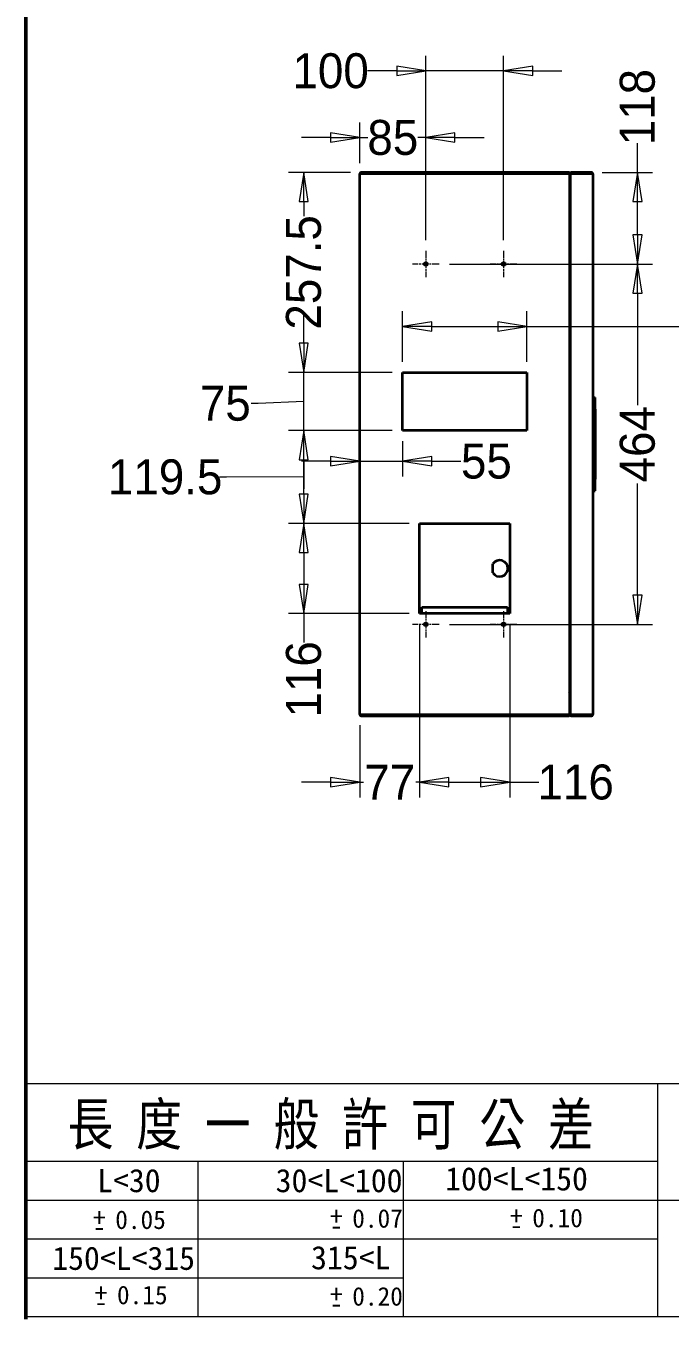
# Model space of a CAD drawing. Header units: millimetres. Extents: x 150 to 4305, y 150 to 3000.
# Drawn here: x 150 to 979, y 150 to 1815 of the extents above; entities that cross this region are included whole.
import ezdxf
from ezdxf.enums import TextEntityAlignment as Align

# ---------------------------------------------------------------- set-up
doc = ezdxf.new("R2010")
doc.units = ezdxf.units.MM
doc.header["$LTSCALE"] = 15
doc.linetypes.add('CHAIN', pattern=[0.3543, 0.2362, -0.0295, 0.0591, -0.0295])
for name, color, linetype, lineweight in [('中心標記 (ISO)', 7, 'CHAIN', 15), ('可見 (ISO)', 7, 'Continuous', 35), ('圖框 (ISO)', 7, 'Continuous', 50), ('圖框層', 7, 'Continuous', 20), ('標註 (ISO)', 7, 'Continuous', 20), ('標題 (ISO)', 7, 'Continuous', 40), ('窄部可見 (ISO)', 7, 'Continuous', 15)]:
    doc.layers.add(name, color=color, linetype=linetype, lineweight=lineweight)
doc.styles.add('STSL_59', font='kaiu.ttf')
doc.styles.add('STSL_62', font='kaiu.ttf')
doc.styles.add('文字型式61', font='kaiu.ttf')
doc.styles.add('文字型式68', font='kaiu.ttf', dxfattribs={"width": 0.8})
doc.styles.add('文字型式85', font='kaiu.ttf')
doc.styles.add('文字型式88', font='kaiu.ttf')
doc.styles.add('註記文字 (JIS)', font='')
doc.styles.get('註記文字 (JIS)').set_extended_font_data('PMingLiU')
doc.dimstyles.new('預設 (JIS)', dxfattribs={"dimscale": 15, "dimtxt": 3, "dimasz": 2.5, "dimexe": 1.3, "dimexo": 0.9, "dimgap": 0.3, "dimtad": 0, "dimtoh": 1, "dimrnd": 1e-08, "dimdsep": 46, "dimtxsty": '註記文字 (JIS)', "dimblk": 'Filled-1', "dimcen": 0.09, "dimdle": 10, "dimclrd": 256, "dimclre": 256, "dimclrt": 256, "dimadec": 0, "dimazin": 2, "dimtfac": 0.933333, "dimtmove": 0, "dimatfit": 3, "dimfxl": 0, "dimtolj": 1, "dimlwd": -1, "dimlwe": -1, "dimarcsym": 0})

# ---------------------------------------------------------------- blocks, each defined once
blk = doc.blocks.new('圖框 預設圖框')
at = {"layer": '圖框 (ISO)', "flags": 128}
blk.add_lwpolyline([(10, 10), (10, 200)], dxfattribs=at)
blk = doc.blocks.new('標題欄框 ISO')
at = {"layer": '圖框層', "color": 7}
for p, q in [((85.95, 35.03), (362.95, 35.03)), ((85.95, 15.04), (85.95, 35.03)), ((140.14, 15.04), (140.14, 35.03)), ((85.95, 28.37), (140.14, 28.37)), ((100.73, 15.04), (100.73, 28.37)), ((118.35, 15.04), (118.35, 28.37)), ((85.95, 25.03), (202.95, 25.03)), ((85.95, 21.7), (140.14, 21.7)), ((85.95, 18.37), (118.35, 18.37)), ((85.95, 15.03), (362.95, 15.03))]:
    blk.add_line(p, q, dxfattribs=at)
at = {"layer": '圖框層', "color": 7, "style": '文字型式68', "width": 0.8}
blk.add_text('    長 度 一 般 許 可 公 差', height=3.5995, dxfattribs=at).set_placement((81.69, 29.75))
at = {"layer": '圖框層', "color": 7}
for s, height, style, p in [('100<L<150', 2, 'STSL_59', (121.91, 25.86)), ('L<30', 2, 'STSL_59', (92.06, 25.71)), ('30<L<100', 2, 'STSL_59', (107.37, 25.71)), ('+', 1.6, 'STSL_62', (91.7, 22.74)), ('0.05', 1.596, 'STSL_62', (93.61, 22.55)), ('+', 1.6, 'STSL_62', (112.03, 22.85)), ('0.07', 1.596, 'STSL_62', (113.94, 22.66)), ('+', 1.6, 'STSL_62', (127.48, 22.88)), ('0.10', 1.596, 'STSL_62', (129.38, 22.7)), ('-', 1.6, 'STSL_62', (91.7, 21.94)), ('-', 1.6, 'STSL_62', (112.03, 22.05)), ('-', 1.6, 'STSL_62', (127.48, 22.09)), ('150<L<315', 2, 'STSL_59', (88.21, 19.04)), ('315<L', 2, 'STSL_59', (110.41, 19.09)), ('+', 1.6, 'STSL_62', (91.85, 16.27)), ('0.15', 1.596, 'STSL_62', (93.76, 16.09)), ('+', 1.6, 'STSL_62', (112.03, 16.16)), ('0.20', 1.596, 'STSL_62', (113.94, 15.97)), ('-', 1.6, 'STSL_62', (91.85, 15.48)), ('-', 1.6, 'STSL_62', (112.03, 15.36))]:
    blk.add_text(s, height=height, dxfattribs=dict(at, style=style)).set_placement(p)
at = {"layer": '標題 (ISO)'}
for tag, p, height, style in [('材料_001', (243.06, 30.27), 3.5, '文字型式85'), ('狀態_001', (264.72, 30.23), 3.5, '文字型式85'), ('視圖比例_001', (286.32, 30.31), 3.5, '文字型式85'), ('主題_001', (153.01, 28.84), 3.5, '文字型式85'), ('建立日期_001', (286, 24.2), 2.5, '文字型式88'), ('標題_001', (217.31, 17.02), 3.5, '文字型式85'), ('零件號碼_001', (254.62, 17.23), 3, '文字型式61'), ('設計師_001', (346.74, 16.9), 3.5, '文字型式85')]:
    blk.add_attdef(tag, p, '', height=height, dxfattribs=dict(at, style=style))
at = {"layer": '標題 (ISO)', "style": '文字型式85'}
blk.add_attdef('工程師', text='', height=3.5, dxfattribs=at).set_placement((312.95, 18.42), align=Align.MIDDLE_CENTER)
blk = doc.blocks.new('Filled-1')
at = {"color": 0}
for p, q in [((0, 0), (-1, 0.16)), ((-1, 0.16), (-1, -0.16)), ((-1, 0), (0, 0)), ((-1, -0.16), (0, 0))]:
    blk.add_line(p, q, dxfattribs=at)
at = {"color": 0, "flags": 128}
blk.add_lwpolyline([(-1, -0.16), (0, 0)], dxfattribs=at)
at = {"color": 0}
blk.add_solid([(-1, -0.16), (0, 0), (-1, 0.16), (-1, -0.16)], dxfattribs=at)
blk = doc.blocks.new('*D27')
at = {"layer": 'Defpoints', "color": 0}
for p in [(877.9, 1626.7), (681.6, 1508.7), (936.9, 1508.7)]:
    blk.add_point(p, dxfattribs=at)
at = {"layer": '標註 (ISO)'}
for p, q in [((936.9, 1626.7), (936.9, 1664.2)), ((891.4, 1626.7), (956.4, 1626.7)), ((936.9, 1546.2), (936.9, 1589.2)), ((695.1, 1508.7), (956.4, 1508.7))]:
    blk.add_line(p, q, dxfattribs=at)
at = {"layer": '標註 (ISO)', "xscale": 37.5, "yscale": 37.5, "zscale": 37.5}
for p, rotation in [((936.9, 1626.7), 90), ((936.9, 1508.7), 270)]:
    blk.add_blockref('Filled-1', p, dxfattribs=dict(at, rotation=rotation))
at = {"layer": '標註 (ISO)', "insert": (936.9, 1710.8), "char_height": 45, "attachment_point": 5, "rotation": 90, "style": '註記文字 (JIS)'}
blk.add_mtext('\\A1;118', dxfattribs=at)
blk = doc.blocks.new('*D28')
at = {"layer": 'Defpoints', "color": 0}
for p in [(681.6, 1508.7), (681.6, 1044.7), (936.9, 1044.7)]:
    blk.add_point(p, dxfattribs=at)
at = {"layer": '標註 (ISO)'}
for p, q in [((695.1, 1508.7), (956.4, 1508.7)), ((936.9, 1471.2), (936.9, 1327.2)), ((936.9, 1082.2), (936.9, 1226.3)), ((695.1, 1044.7), (956.4, 1044.7))]:
    blk.add_line(p, q, dxfattribs=at)
at = {"layer": '標註 (ISO)', "xscale": 37.5, "yscale": 37.5, "zscale": 37.5}
for p, rotation in [((936.9, 1508.7), 90), ((936.9, 1044.7), 270)]:
    blk.add_blockref('Filled-1', p, dxfattribs=dict(at, rotation=rotation))
at = {"layer": '標註 (ISO)', "insert": (936.9, 1276.7), "char_height": 45, "attachment_point": 5, "rotation": 90, "style": '註記文字 (JIS)'}
blk.add_mtext('\\A1;464', dxfattribs=at)
blk = doc.blocks.new('*D29')
at = {"layer": 'Defpoints', "color": 0}
for p in [(664.6, 1671.5), (579.6, 1625), (664.6, 1525.8)]:
    blk.add_point(p, dxfattribs=at)
at = {"layer": '標註 (ISO)'}
for p, q in [((579.6, 1638.5), (579.6, 1691)), ((664.6, 1539.3), (664.6, 1691)), ((542.1, 1671.5), (504.6, 1671.5)), ((579.6, 1671.5), (589.9, 1671.5)), ((664.6, 1671.5), (654.3, 1671.5)), ((702.1, 1671.5), (739.6, 1671.5))]:
    blk.add_line(p, q, dxfattribs=at)
at = {"layer": '標註 (ISO)', "xscale": 37.5, "yscale": 37.5, "zscale": 37.5}
blk.add_blockref('Filled-1', (579.6, 1671.5), dxfattribs=at)
at = {"layer": '標註 (ISO)', "xscale": 37.5, "yscale": 37.5, "zscale": 37.5, "rotation": 180}
blk.add_blockref('Filled-1', (664.6, 1671.5), dxfattribs=at)
at = {"layer": '標註 (ISO)', "insert": (622.1, 1671.5), "char_height": 45, "attachment_point": 5, "style": '註記文字 (JIS)'}
blk.add_mtext('\\A1;85', dxfattribs=at)
blk = doc.blocks.new('*D30')
at = {"layer": 'Defpoints', "color": 0}
for p in [(764.6, 1757.4), (664.6, 1525.8), (764.6, 1525.8)]:
    blk.add_point(p, dxfattribs=at)
at = {"layer": '標註 (ISO)'}
for p, q in [((664.6, 1539.3), (664.6, 1776.9)), ((764.6, 1539.3), (764.6, 1776.9)), ((627.1, 1757.4), (589.6, 1757.4)), ((764.6, 1757.4), (664.6, 1757.4)), ((802.1, 1757.4), (839.6, 1757.4))]:
    blk.add_line(p, q, dxfattribs=at)
at = {"layer": '標註 (ISO)', "xscale": 37.5, "yscale": 37.5, "zscale": 37.5}
blk.add_blockref('Filled-1', (664.6, 1757.4), dxfattribs=at)
at = {"layer": '標註 (ISO)', "xscale": 37.5, "yscale": 37.5, "zscale": 37.5, "rotation": 180}
blk.add_blockref('Filled-1', (764.6, 1757.4), dxfattribs=at)
at = {"layer": '標註 (ISO)', "insert": (542.1, 1757.4), "char_height": 45, "attachment_point": 5, "style": '註記文字 (JIS)'}
blk.add_mtext('\\A1;100', dxfattribs=at)
blk = doc.blocks.new('*D31')
at = {"layer": 'Defpoints', "color": 0}
for p in [(581.3, 1626.7), (507.4, 1369.2), (634.6, 1369.2)]:
    blk.add_point(p, dxfattribs=at)
at = {"layer": '標註 (ISO)'}
for p, q in [((567.8, 1626.7), (487.9, 1626.7)), ((507.4, 1589.2), (507.4, 1570.4)), ((507.4, 1406.7), (507.4, 1425.6)), ((621.1, 1369.2), (487.9, 1369.2))]:
    blk.add_line(p, q, dxfattribs=at)
at = {"layer": '標註 (ISO)', "xscale": 37.5, "yscale": 37.5, "zscale": 37.5}
for p, rotation in [((507.4, 1626.7), 90), ((507.4, 1369.2), 270)]:
    blk.add_blockref('Filled-1', p, dxfattribs=dict(at, rotation=rotation))
at = {"layer": '標註 (ISO)', "insert": (507.4, 1498), "char_height": 45, "attachment_point": 5, "rotation": 90, "style": '註記文字 (JIS)'}
blk.add_mtext('\\A1;257.5', dxfattribs=at)
blk = doc.blocks.new('*D32')
at = {"layer": 'Defpoints', "color": 0}
for p in [(507.4, 1369.2), (634.6, 1369.2), (634.6, 1294.2)]:
    blk.add_point(p, dxfattribs=at)
at = {"layer": '標註 (ISO)'}
for p, q in [((507.4, 1406.7), (507.4, 1444.2)), ((621.1, 1369.2), (487.9, 1369.2)), ((507.4, 1294.2), (507.4, 1369.2)), ((507.4, 1294.2), (507.4, 1369.2)), ((449, 1329.2), (440, 1329.2)), ((507.4, 1331.7), (449, 1329.2)), ((621.1, 1294.2), (487.9, 1294.2)), ((507.4, 1256.7), (507.4, 1219.2))]:
    blk.add_line(p, q, dxfattribs=at)
at = {"layer": '標註 (ISO)', "xscale": 37.5, "yscale": 37.5, "zscale": 37.5}
for p, rotation in [((507.4, 1369.2), 270), ((507.4, 1294.2), 90)]:
    blk.add_blockref('Filled-1', p, dxfattribs=dict(at, rotation=rotation))
at = {"layer": '標註 (ISO)', "insert": (406.6, 1329.2), "char_height": 45, "attachment_point": 5, "style": '註記文字 (JIS)'}
blk.add_mtext('\\A1;75', dxfattribs=at)
blk = doc.blocks.new('*D33')
at = {"layer": 'Defpoints', "color": 0}
for p in [(507.4, 1294.2), (634.6, 1294.2), (656.6, 1174.7)]:
    blk.add_point(p, dxfattribs=at)
at = {"layer": '標註 (ISO)'}
for p, q in [((621.1, 1294.2), (487.9, 1294.2)), ((507.4, 1212.2), (507.4, 1256.7)), ((408.1, 1234.4), (399.1, 1234.4)), ((507.4, 1234.5), (408.1, 1234.4)), ((643.1, 1174.7), (487.9, 1174.7))]:
    blk.add_line(p, q, dxfattribs=at)
at = {"layer": '標註 (ISO)', "xscale": 37.5, "yscale": 37.5, "zscale": 37.5}
for p, rotation in [((507.4, 1294.2), 90), ((507.4, 1174.7), 270)]:
    blk.add_blockref('Filled-1', p, dxfattribs=dict(at, rotation=rotation))
at = {"layer": '標註 (ISO)', "insert": (329.2, 1234.4), "char_height": 45, "attachment_point": 5, "style": '註記文字 (JIS)'}
blk.add_mtext('\\A1;119.5', dxfattribs=at)
blk = doc.blocks.new('*D34')
at = {"layer": 'Defpoints', "color": 0}
for p in [(507.4, 1174.7), (656.6, 1174.7), (656.6, 1058.7)]:
    blk.add_point(p, dxfattribs=at)
at = {"layer": '標註 (ISO)'}
for p, q in [((643.1, 1174.7), (487.9, 1174.7)), ((507.4, 1137.2), (507.4, 1096.2)), ((643.1, 1058.7), (487.9, 1058.7)), ((507.4, 1058.7), (507.4, 1021.2))]:
    blk.add_line(p, q, dxfattribs=at)
at = {"layer": '標註 (ISO)', "xscale": 37.5, "yscale": 37.5, "zscale": 37.5}
for p, rotation in [((507.4, 1174.7), 90), ((507.4, 1058.7), 270)]:
    blk.add_blockref('Filled-1', p, dxfattribs=dict(at, rotation=rotation))
at = {"layer": '標註 (ISO)', "insert": (507.4, 973.9), "char_height": 45, "attachment_point": 5, "rotation": 90, "style": '註記文字 (JIS)'}
blk.add_mtext('\\A1;116', dxfattribs=at)
blk = doc.blocks.new('*D35')
at = {"layer": 'Defpoints', "color": 0}
for p in [(794.6, 1428.4), (634.6, 1369.2), (794.6, 1369.2)]:
    blk.add_point(p, dxfattribs=at)
at = {"layer": '標註 (ISO)'}
for p, q in [((634.6, 1382.7), (634.6, 1447.9)), ((794.6, 1382.7), (794.6, 1447.9)), ((672.1, 1428.4), (757.1, 1428.4)), ((794.6, 1428.4), (1033.5, 1428.4))]:
    blk.add_line(p, q, dxfattribs=at)
at = {"layer": '標註 (ISO)', "xscale": 37.5, "yscale": 37.5, "zscale": 37.5, "rotation": 180}
blk.add_blockref('Filled-1', (634.6, 1428.4), dxfattribs=at)
at = {"layer": '標註 (ISO)', "xscale": 37.5, "yscale": 37.5, "zscale": 37.5}
blk.add_blockref('Filled-1', (794.6, 1428.4), dxfattribs=at)
at = {"layer": '標註 (ISO)', "insert": (1080.9, 1428.4), "char_height": 45, "attachment_point": 5, "style": '註記文字 (JIS)'}
blk.add_mtext('\\A1;160', dxfattribs=at)
blk = doc.blocks.new('*D36')
at = {"layer": 'Defpoints', "color": 0}
for p in [(634.6, 1294.2), (579.6, 1254.7), (579.6, 1254.7)]:
    blk.add_point(p, dxfattribs=at)
at = {"layer": '標註 (ISO)'}
for p, q in [((634.6, 1280.7), (634.6, 1235.2)), ((542.1, 1254.7), (504.6, 1254.7)), ((579.6, 1254.7), (634.6, 1254.7)), ((672.1, 1254.7), (709.6, 1254.7))]:
    blk.add_line(p, q, dxfattribs=at)
at = {"layer": '標註 (ISO)', "xscale": 37.5, "yscale": 37.5, "zscale": 37.5}
blk.add_blockref('Filled-1', (579.6, 1254.7), dxfattribs=at)
at = {"layer": '標註 (ISO)', "xscale": 37.5, "yscale": 37.5, "zscale": 37.5, "rotation": 180}
blk.add_blockref('Filled-1', (634.6, 1254.7), dxfattribs=at)
at = {"layer": '標註 (ISO)', "insert": (742.5, 1254.7), "char_height": 45, "attachment_point": 5, "style": '註記文字 (JIS)'}
blk.add_mtext('\\A1;55', dxfattribs=at)
blk = doc.blocks.new('*D37')
at = {"layer": 'Defpoints', "color": 0}
for p in [(656.6, 1058.7), (579.6, 928.4), (656.6, 841.4)]:
    blk.add_point(p, dxfattribs=at)
at = {"layer": '標註 (ISO)'}
for p, q in [((656.6, 1045.2), (656.6, 821.9)), ((579.6, 914.9), (579.6, 821.9)), ((542.1, 841.4), (504.6, 841.4)), ((579.6, 841.4), (584.3, 841.4)), ((656.6, 841.4), (651.8, 841.4)), ((694.1, 841.4), (731.6, 841.4))]:
    blk.add_line(p, q, dxfattribs=at)
at = {"layer": '標註 (ISO)', "xscale": 37.5, "yscale": 37.5, "zscale": 37.5}
blk.add_blockref('Filled-1', (579.6, 841.4), dxfattribs=at)
at = {"layer": '標註 (ISO)', "xscale": 37.5, "yscale": 37.5, "zscale": 37.5, "rotation": 180}
blk.add_blockref('Filled-1', (656.6, 841.4), dxfattribs=at)
at = {"layer": '標註 (ISO)', "insert": (618.1, 841.4), "char_height": 45, "attachment_point": 5, "style": '註記文字 (JIS)'}
blk.add_mtext('\\A1;77', dxfattribs=at)
blk = doc.blocks.new('*D38')
at = {"layer": 'Defpoints', "color": 0}
for p in [(656.6, 1058.7), (772.6, 1058.7), (656.6, 841.4)]:
    blk.add_point(p, dxfattribs=at)
at = {"layer": '標註 (ISO)'}
for p, q in [((656.6, 1045.2), (656.6, 821.9)), ((772.6, 1045.2), (772.6, 821.9)), ((694.1, 841.4), (735.1, 841.4)), ((772.6, 841.4), (810.1, 841.4))]:
    blk.add_line(p, q, dxfattribs=at)
at = {"layer": '標註 (ISO)', "xscale": 37.5, "yscale": 37.5, "zscale": 37.5, "rotation": 180}
blk.add_blockref('Filled-1', (656.6, 841.4), dxfattribs=at)
at = {"layer": '標註 (ISO)', "xscale": 37.5, "yscale": 37.5, "zscale": 37.5}
blk.add_blockref('Filled-1', (772.6, 841.4), dxfattribs=at)
at = {"layer": '標註 (ISO)', "insert": (857.4, 841.4), "char_height": 45, "attachment_point": 5, "style": '註記文字 (JIS)'}
blk.add_mtext('\\A1;116', dxfattribs=at)

msp = doc.modelspace()

# ---------------------------------------------------------------- linework, layer by layer
at = {"layer": '中心標記 (ISO)', "linetype": 'CHAIN', "ltscale": 2.528563}
for p, q in [((664.583, 1525.817), (664.583, 1491.683)), ((764.583, 1525.817), (764.583, 1491.683)), ((681.65, 1508.75), (647.516, 1508.75)), ((781.65, 1508.75), (747.516, 1508.75)), ((664.583, 1061.817), (664.583, 1027.683)), ((764.583, 1061.817), (764.583, 1027.683)), ((681.65, 1044.75), (647.516, 1044.75)), ((781.65, 1044.75), (747.516, 1044.75))]:
    msp.add_line(p, q, dxfattribs=at)
at = {"layer": '可見 (ISO)'}
for p, q in [((581.283, 1625.05), (579.583, 1625.05)), ((579.583, 928.45), (579.583, 1625.05)), ((847.883, 1626.75), (581.283, 1626.75)), ((581.283, 1625.55), (581.283, 1626.75)), ((581.283, 1625.55), (847.883, 1625.55)), ((581.283, 1625.479), (847.883, 1625.479)), ((581.283, 1625.05), (581.283, 1625.479)), ((847.883, 1625.55), (847.883, 1626.75)), ((848.739, 1625.05), (849.583, 1625.05)), ((849.583, 1624.201), (849.583, 1625.05)), ((849.583, 1624.201), (849.583, 929.298)), ((850.6, 1625.05), (850.583, 1625.05)), ((850.583, 1625.05), (850.583, 1624.979)), ((850.583, 928.52), (850.583, 1624.979)), ((877.883, 1626.75), (852.283, 1626.75)), ((877.883, 1625.55), (852.283, 1625.55)), ((852.283, 1625.479), (877.883, 1625.479)), ((877.883, 1625.55), (877.883, 1626.75)), ((877.883, 1625.479), (877.883, 1625.05)), ((879.583, 1625.05), (877.883, 1625.05)), ((879.583, 1625.05), (879.583, 928.45)), ((850.083, 1596.75), (850.083, 1595.55)), ((850.083, 1596.75), (850.583, 1596.75)), ((850.083, 1595.55), (850.583, 1595.55)), ((850.083, 1594.701), (850.583, 1594.701)), ((634.583, 1294.25), (634.583, 1369.25)), ((634.583, 1369.25), (794.583, 1369.25)), ((794.583, 1369.25), (794.583, 1294.25)), ((879.583, 1336.75), (882.583, 1336.75)), ((882.583, 1321.75), (882.583, 1336.75)), ((882.583, 1321.75), (882.583, 1231.75)), ((794.583, 1294.25), (634.583, 1294.25)), ((879.583, 1216.75), (882.583, 1216.75)), ((882.583, 1216.75), (882.583, 1231.75)), ((656.583, 1058.75), (656.583, 1174.75)), ((656.583, 1174.75), (772.583, 1174.75)), ((772.583, 1174.75), (772.583, 1058.75)), ((750.883, 1110.871), (750.883, 1122.629)), ((659.583, 1058.75), (659.583, 1066.75)), ((659.583, 1066.75), (769.583, 1066.75)), ((769.583, 1066.75), (769.583, 1058.75)), ((772.583, 1058.75), (656.583, 1058.75)), ((850.083, 958.798), (850.583, 958.798)), ((850.083, 956.75), (850.083, 957.95)), ((850.583, 957.95), (850.083, 957.95)), ((850.083, 956.75), (850.583, 956.75)), ((579.583, 928.45), (581.283, 928.45)), ((581.283, 928.02), (581.283, 928.45)), ((847.883, 928.02), (581.283, 928.02)), ((581.283, 927.95), (847.883, 927.95)), ((581.283, 927.95), (581.283, 926.75)), ((581.283, 926.75), (847.883, 926.75)), ((847.883, 926.75), (847.883, 927.95)), ((848.739, 928.45), (849.583, 928.45)), ((849.583, 928.45), (849.583, 929.298)), ((850.583, 928.52), (850.583, 928.45)), ((850.6, 928.45), (850.583, 928.45)), ((877.883, 928.02), (852.283, 928.02)), ((877.883, 927.95), (852.283, 927.95)), ((852.283, 926.75), (877.883, 926.75)), ((877.883, 928.45), (877.883, 928.02)), ((877.883, 928.45), (879.583, 928.45)), ((877.883, 927.95), (877.883, 926.75))]:
    msp.add_line(p, q, dxfattribs=at)
for centre in [(664.583, 1508.75), (764.583, 1508.75), (664.583, 1044.75), (764.583, 1044.75)]:
    msp.add_circle(centre, 2.067, dxfattribs=at)
for centre, radius, start, end in [((581.283, 1625.05), 1.7, 90, 180), ((581.283, 1625.05), 0.5, 90, 180), ((852.283, 1625.05), 0.5, 90, 122.196837), ((877.883, 1625.05), 1.7, 0, 90), ((877.883, 1625.05), 0.5, 0, 90), ((759.583, 1116.75), 10.5, 214.047732, 145.952268), ((581.283, 928.45), 1.7, 180, 270), ((581.283, 928.45), 0.5, 180, 270), ((852.283, 928.45), 0.5, 237.803163, 270), ((877.883, 928.45), 1.7, 270, 0), ((877.883, 928.45), 0.5, 270, 0)]:
    msp.add_arc(centre, radius, start, end, dxfattribs=at)
for points, knots in [([(849.583, 1625.05), (849.583, 1625.72), (849.146, 1626.37), (848.526, 1626.623), (848.322, 1626.707), (848.102, 1626.75), (847.883, 1626.75)], [0, 0, 0, 0, 1.18290991, 1.18290991, 1.18290991, 1.57079633, 1.57079633, 1.57079633, 1.57079633]), ([(847.883, 1625.479), (848.553, 1625.158), (849.203, 1624.838), (849.456, 1624.517), (849.539, 1624.412), (849.583, 1624.306), (849.583, 1624.201)], [0, 0, 0, 0, 1.18290991, 1.18290991, 1.18290991, 1.57079633, 1.57079633, 1.57079633, 1.57079633]), ([(852.283, 1626.75), (851.616, 1626.75), (850.969, 1626.318), (850.713, 1625.703), (850.627, 1625.496), (850.583, 1625.273), (850.583, 1625.05)], [-3.14159265, -3.14159265, -3.14159265, -3.14159265, -1.96492725, -1.96492725, -1.96492725, -1.57079633, -1.57079633, -1.57079633, -1.57079633]), ([(850.583, 1624.979), (850.583, 1625.175), (851.014, 1625.365), (851.63, 1625.441), (851.836, 1625.466), (852.059, 1625.479), (852.283, 1625.479)], [1.57079633, 1.57079633, 1.57079633, 1.57079633, 2.74746173, 2.74746173, 2.74746173, 3.14159265, 3.14159265, 3.14159265, 3.14159265]), ([(849.583, 929.298), (849.583, 928.978), (849.146, 928.657), (848.526, 928.336), (848.322, 928.231), (848.102, 928.126), (847.883, 928.02)], [0, 0, 0, 0, 1.18290991, 1.18290991, 1.18290991, 1.57079633, 1.57079633, 1.57079633, 1.57079633]), ([(847.883, 926.75), (848.553, 926.75), (849.203, 927.186), (849.456, 927.807), (849.539, 928.01), (849.583, 928.23), (849.583, 928.45)], [0, 0, 0, 0, 1.18290991, 1.18290991, 1.18290991, 1.57079633, 1.57079633, 1.57079633, 1.57079633]), ([(852.283, 928.02), (851.616, 928.02), (850.969, 928.147), (850.713, 928.328), (850.627, 928.389), (850.583, 928.455), (850.583, 928.52)], [-3.14159265, -3.14159265, -3.14159265, -3.14159265, -1.96492725, -1.96492725, -1.96492725, -1.57079633, -1.57079633, -1.57079633, -1.57079633]), ([(850.583, 928.45), (850.583, 927.783), (851.014, 927.136), (851.63, 926.88), (851.836, 926.794), (852.059, 926.75), (852.283, 926.75)], [1.57079633, 1.57079633, 1.57079633, 1.57079633, 2.74746173, 2.74746173, 2.74746173, 3.14159265, 3.14159265, 3.14159265, 3.14159265])]:
    msp.add_open_spline(points, degree=3, knots=knots, dxfattribs=at)
for points in [[(847.883, 1625.55), (848.072, 1625.55), (848.25, 1625.425), (848.333, 1625.256)], [(849.583, 1597.25), (849.583, 1596.988), (849.821, 1596.75), (850.083, 1596.75)], [(849.583, 1596.401), (849.583, 1595.835), (849.821, 1595.268), (850.083, 1594.701)], [(849.717, 1595.59), (849.837, 1595.563), (849.96, 1595.55), (850.083, 1595.55)], [(849.583, 957.098), (849.583, 957.665), (849.821, 958.232), (850.083, 958.798)], [(849.583, 956.25), (849.583, 956.512), (849.821, 956.75), (850.083, 956.75)], [(850.083, 957.95), (849.96, 957.95), (849.837, 957.935), (849.718, 957.907)], [(847.883, 927.95), (848.072, 927.95), (848.25, 928.075), (848.333, 928.244)]]:
    msp.add_open_spline(points, degree=3, dxfattribs=at)
at = {"layer": '窄部可見 (ISO)'}
for centre in [(664.583, 1508.75), (764.583, 1508.75), (664.583, 1044.75), (764.583, 1044.75)]:
    msp.add_arc(centre, 2.5, 350, 260, dxfattribs=at)

# ---------------------------------------------------------------- block references
at = {"xscale": 15, "yscale": 15, "zscale": 15}
for name, p in [('圖框 預設圖框', (0, 0)), ('標題欄框 ISO', (-1139.219, -72.164))]:
    msp.add_blockref(name, p, dxfattribs=at)

# ---------------------------------------------------------------- dimensions: what is measured, and where the dimension line sits
at = {"layer": '標註 (ISO)'}
for base, p1, p2, angle, override, picture, middle in [((764.583, 1757.436), (664.583, 1525.817), (764.583, 1525.817), 180, {"dimgap": 0.3, "dimtoh": 0, "dimdec": 2, "dimtol": 0, "dimlim": 0, "dimtp": 0, "dimtm": 0, "dimtdec": 2, "dimtofl": 1, "dimatfit": 1}, '*D30', (542.11, 1757.436)), ((936.879, 1508.75), (877.883, 1626.75), (681.65, 1508.75), 90, {"dimgap": 0.3, "dimtoh": 0, "dimdec": 2, "dimtol": 0, "dimlim": 0, "dimtp": 0, "dimtm": 0, "dimtdec": 2, "dimtofl": 0, "dimatfit": 2}, '*D27', (936.879, 1710.806)), ((507.36, 1369.25), (581.283, 1626.75), (634.583, 1369.25), 90, {"dimgap": 0.3, "dimtoh": 0, "dimdec": 2, "dimtol": 0, "dimlim": 0, "dimtp": 0, "dimtm": 0, "dimtdec": 2, "dimtofl": 0, "dimatfit": 1}, '*D31', (507.36, 1498)), ((936.879, 1044.75), (681.65, 1508.75), (681.65, 1044.75), 90, {"dimgap": 0.3, "dimtoh": 0, "dimdec": 2, "dimtol": 0, "dimlim": 0, "dimtp": 0, "dimtm": 0, "dimtdec": 2, "dimtofl": 0, "dimatfit": 1}, '*D28', (936.879, 1276.75)), ((794.583, 1428.351), (634.583, 1369.25), (794.583, 1369.25), 180, {"dimgap": 0.3, "dimtoh": 0, "dimdec": 2, "dimtol": 0, "dimlim": 0, "dimtp": 0, "dimtm": 0, "dimtdec": 2, "dimtofl": 0, "dimatfit": 2}, '*D35', (1080.944, 1428.351)), ((507.36, 1369.25), (634.583, 1294.25), (634.583, 1369.25), 90, {"dimgap": 0.3, "dimtih": 1, "dimtoh": 1, "dimdec": 2, "dimtol": 0, "dimlim": 0, "dimtp": 0, "dimtm": 0, "dimtdec": 2, "dimtofl": 1, "dimtmove": 1, "dimatfit": 1}, '*D32', (435.519, 1329.196)), ((507.36, 1294.25), (656.583, 1174.75), (634.583, 1294.25), 270, {"dimgap": 0.3, "dimtih": 1, "dimtoh": 1, "dimdec": 2, "dimtol": 0, "dimlim": 0, "dimtp": 0, "dimtm": 0, "dimtdec": 2, "dimtofl": 0, "dimtmove": 1, "dimatfit": 2}, '*D33', (394.583, 1234.422)), ((507.36, 1174.75), (656.583, 1058.75), (656.583, 1174.75), 90, {"dimgap": 0.3, "dimtoh": 0, "dimdec": 2, "dimtol": 0, "dimlim": 0, "dimtp": 0, "dimtm": 0, "dimtdec": 2, "dimtofl": 0, "dimatfit": 2}, '*D34', (507.36, 973.941)), ((656.583, 841.418), (772.583, 1058.75), (656.583, 1058.75), 180, {"dimgap": 0.3, "dimtoh": 0, "dimdec": 2, "dimtol": 0, "dimlim": 0, "dimtp": 0, "dimtm": 0, "dimtdec": 2, "dimtofl": 0, "dimatfit": 2}, '*D38', (857.391, 841.418))]:
    dim = msp.add_linear_dim(base=base, p1=p1, p2=p2, angle=angle, dimstyle='預設 (JIS)', override=override, dxfattribs=at)
    dim.commit()
    dim.dimension.update_dxf_attribs({"geometry": picture, "text_midpoint": middle, "dimtype": 160})
for base, p1, p2, override, picture, middle in [((664.583, 1671.511), (579.583, 1625.05), (664.583, 1525.817), {"dimgap": 0.3, "dimtoh": 0, "dimdec": 2, "dimtol": 0, "dimlim": 0, "dimtp": 0, "dimtm": 0, "dimtdec": 2, "dimtofl": 1, "dimatfit": 1}, '*D29', (622.083, 1671.511)), ((579.583, 1254.721), (634.583, 1294.25), (579.583, 1254.721), {"dimgap": 0.3, "dimtoh": 0, "dimdec": 2, "dimse2": 1, "dimtol": 0, "dimlim": 0, "dimtp": 0, "dimtm": 0, "dimtdec": 2, "dimtofl": 1, "dimatfit": 1}, '*D36', (742.535, 1254.721)), ((656.583, 841.418), (579.583, 928.45), (656.583, 1058.75), {"dimgap": 0.3, "dimtoh": 0, "dimdec": 2, "dimtol": 0, "dimlim": 0, "dimtp": 0, "dimtm": 0, "dimtdec": 2, "dimtofl": 1, "dimatfit": 1}, '*D37', (618.083, 841.418))]:
    dim = msp.add_linear_dim(base=base, p1=p1, p2=p2, dimstyle='預設 (JIS)', override=override, dxfattribs=at)
    dim.commit()
    dim.dimension.update_dxf_attribs({"geometry": picture, "text_midpoint": middle, "dimtype": 160})

doc.saveas('drawing.dxf')
